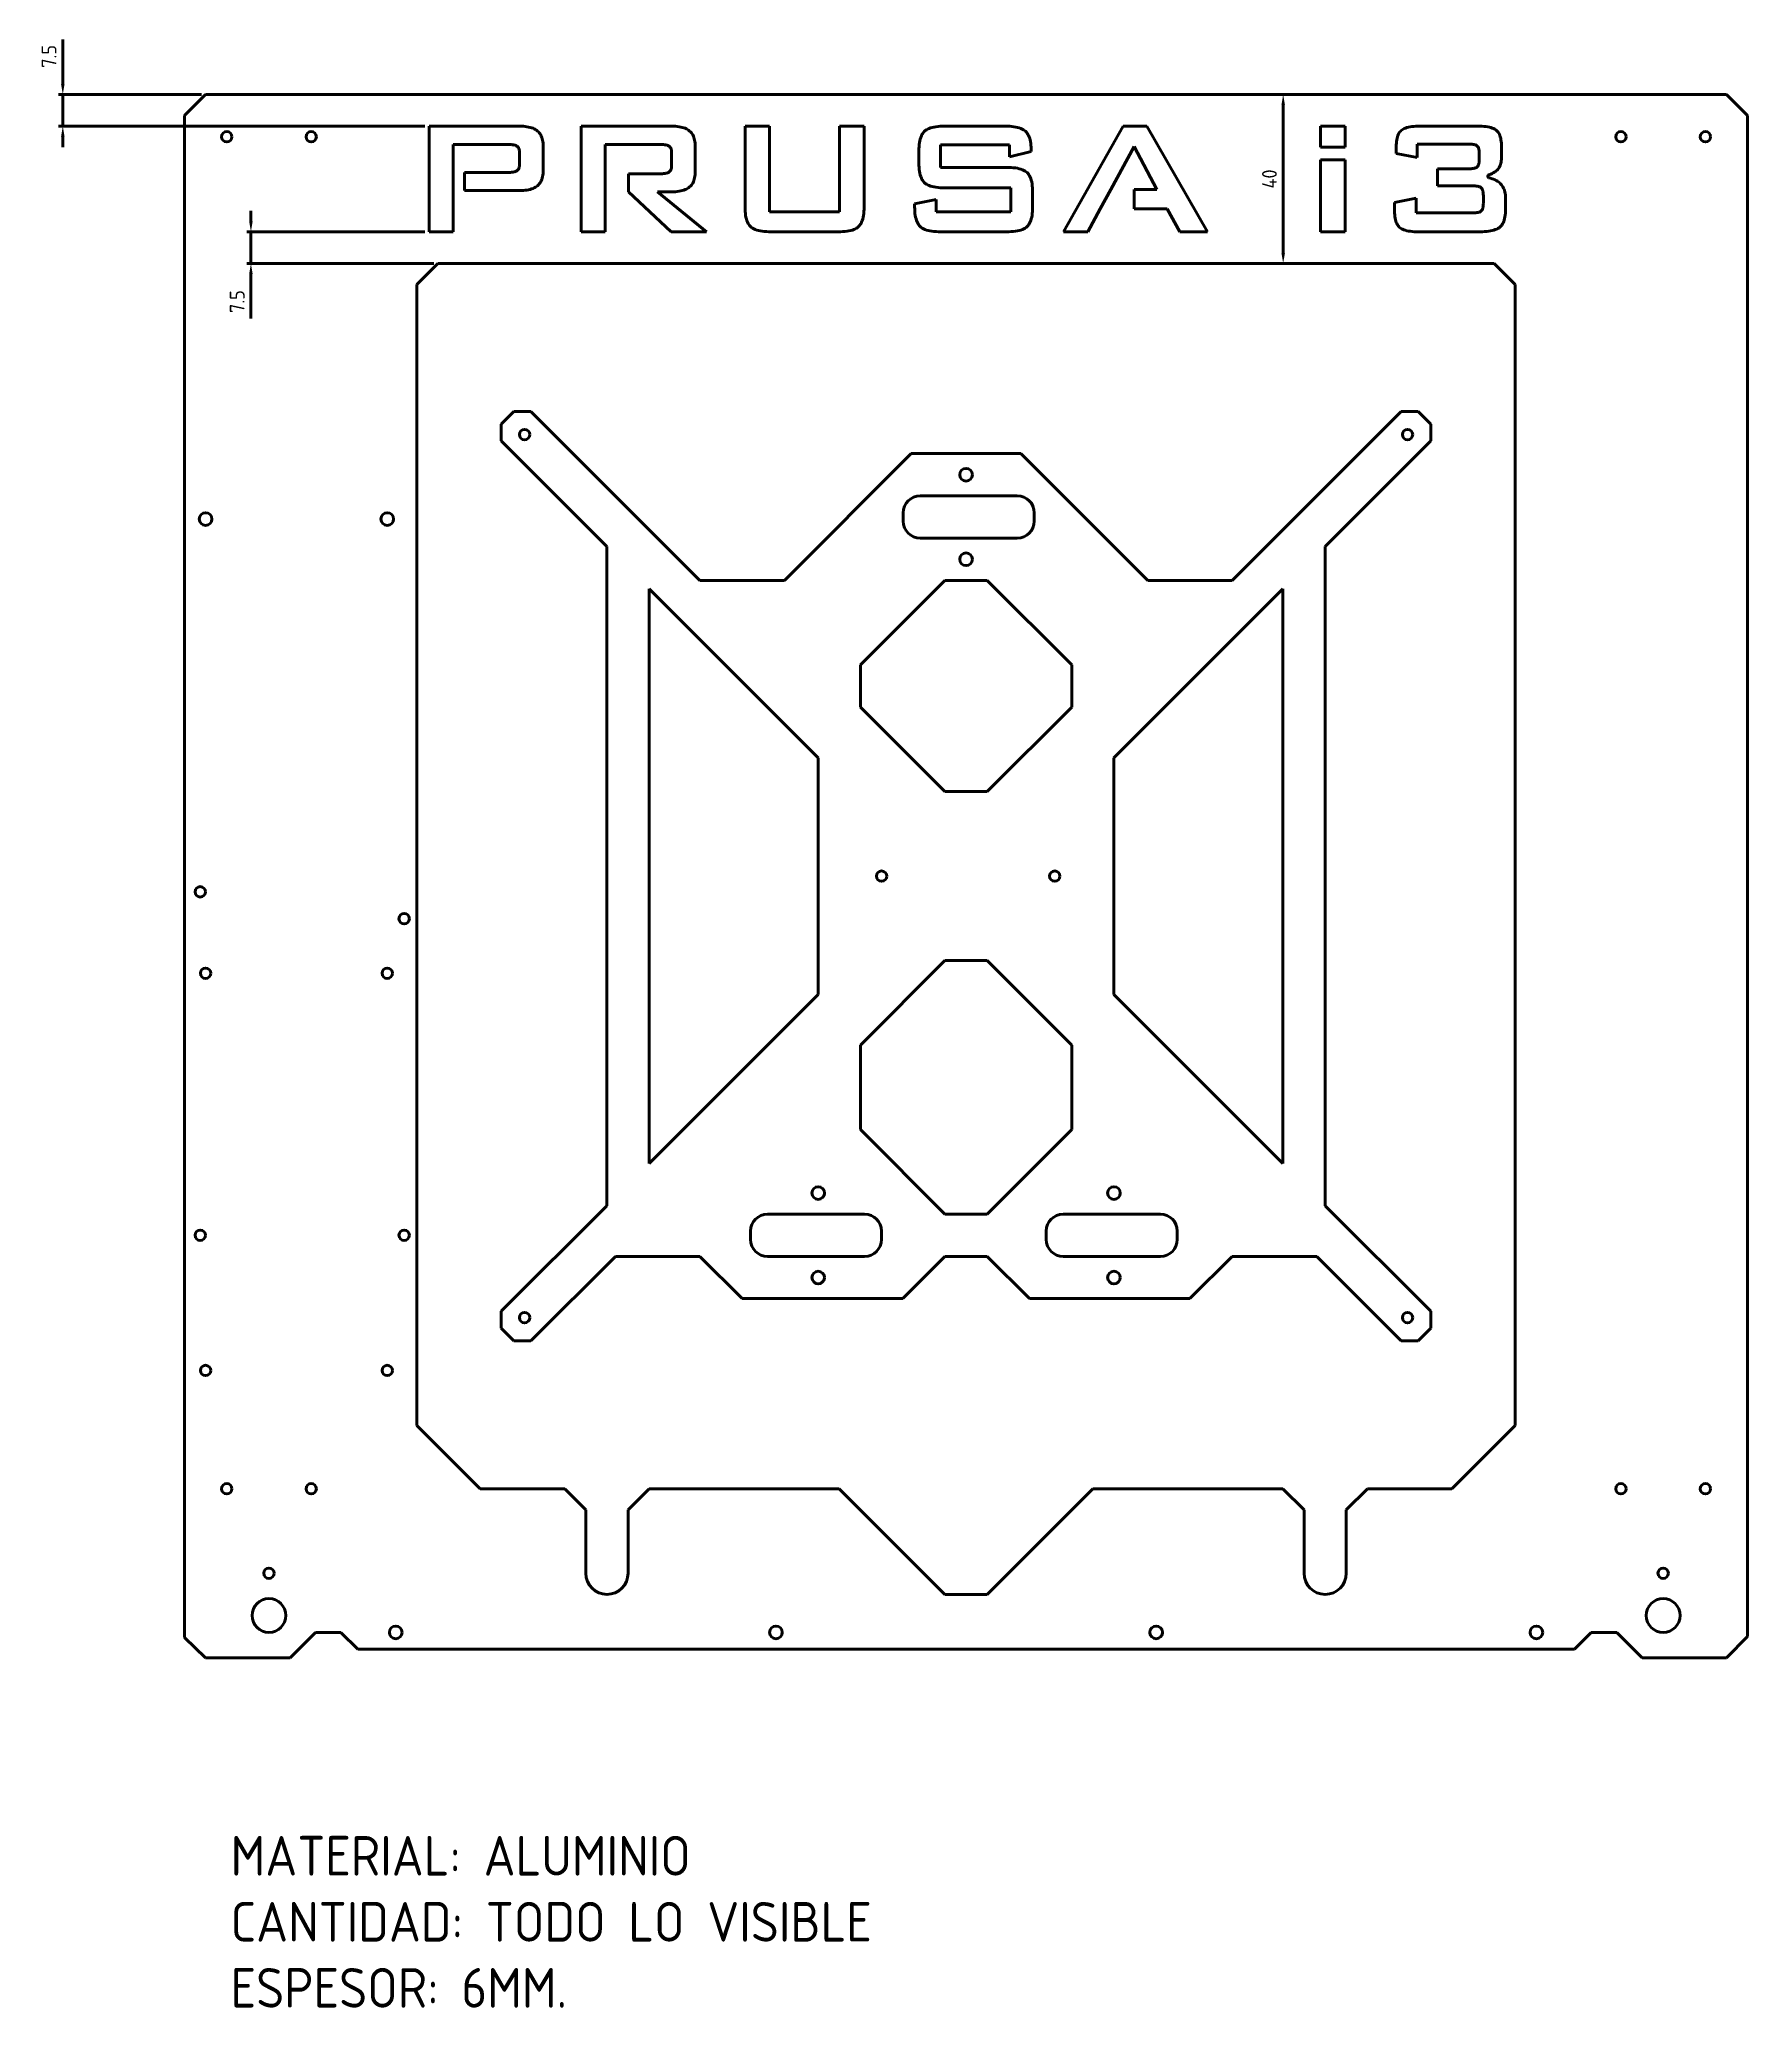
# Model space of a CAD drawing. Header units: millimetres. Extents: x -39 to 365, y -83 to 383.
import ezdxf

# ---------------------------------------------------------------- set-up
doc = ezdxf.new("R2010")
doc.units = ezdxf.units.MM
doc.layers.add('AM_0', color=4, linetype='Continuous', lineweight=50)
doc.styles.get("Standard").update_dxf_attribs({"font": 'ISOCP.SHX'})
doc.dimstyles.new('HUTIPRE', dxfattribs={"dimtxt": 3.5, "dimasz": 2.5, "dimexe": 1, "dimexo": 1, "dimgap": 1.5, "dimtad": 1, "dimdsep": 46, "dimtxsty": 'STANDARD', "dimcen": 0, "dimclrd": 7, "dimclre": 7, "dimclrt": 4, "dimadec": 0, "dimazin": 2, "dimtp": 0.1, "dimtm": 0.1, "dimtfac": 0.71, "dimtmove": 0, "dimatfit": 3, "dimfxl": 1, "dimlwd": -1, "dimlwe": -1, "dimarcsym": 0})

# ---------------------------------------------------------------- blocks, each defined once
blk = doc.blocks.new('*D38')
at = {"layer": 'AM_0', "color": 7}
for p, q in [((-33.8, 372.5), (-33.8, 383.04)), ((-1, 370), (-34.8, 370)), ((-33.8, 362.5), (-33.8, 370)), ((51.89, 362.5), (-34.8, 362.5)), ((-33.8, 360), (-33.8, 357.5))]:
    blk.add_line(p, q, dxfattribs=at)
for points in [[(-34.21, 372.5), (-33.38, 372.5), (-33.8, 370)], [(-34.21, 360), (-33.38, 360), (-33.8, 362.5)]]:
    blk.add_solid(points, dxfattribs=at)
at = {"layer": 'Defpoints', "color": 0}
for p in [(-33.8, 370), (0, 370), (52.89, 362.5)]:
    blk.add_point(p, dxfattribs=at)
at = {"layer": 'AM_0', "color": 4, "insert": (-37.05, 379.02), "char_height": 3.5, "attachment_point": 5, "rotation": 90}
blk.add_mtext('7.5', dxfattribs=at)
blk = doc.blocks.new('*D39')
at = {"layer": 'AM_0', "color": 7}
for p, q in [((10.73, 340), (10.73, 342.5)), ((51.89, 337.5), (9.73, 337.5)), ((10.73, 337.5), (10.73, 330)), ((54, 330), (9.73, 330)), ((10.73, 327.5), (10.73, 316.96))]:
    blk.add_line(p, q, dxfattribs=at)
for points in [[(10.31, 340), (11.15, 340), (10.73, 337.5)], [(10.31, 327.5), (11.15, 327.5), (10.73, 330)]]:
    blk.add_solid(points, dxfattribs=at)
at = {"layer": 'Defpoints', "color": 0}
for p in [(52.89, 337.5), (10.73, 330), (55, 330)]:
    blk.add_point(p, dxfattribs=at)
at = {"layer": 'AM_0', "color": 4, "insert": (7.48, 320.98), "char_height": 3.5, "attachment_point": 5, "rotation": 90}
blk.add_mtext('7.5', dxfattribs=at)
blk = doc.blocks.new('*D40')
at = {"layer": 'AM_0', "color": 7}
for p, q in [((1, 370), (256.06, 370)), ((255.06, 367.5), (255.06, 332.5)), ((56, 330), (256.06, 330))]:
    blk.add_line(p, q, dxfattribs=at)
for points in [[(254.65, 367.5), (255.48, 367.5), (255.06, 370)], [(254.65, 332.5), (255.48, 332.5), (255.06, 330)]]:
    blk.add_solid(points, dxfattribs=at)
at = {"layer": 'Defpoints', "color": 0}
for p in [(0, 370), (55, 330), (255.06, 330)]:
    blk.add_point(p, dxfattribs=at)
at = {"layer": 'AM_0', "color": 4, "insert": (251.81, 350), "char_height": 3.5, "attachment_point": 5, "rotation": 90}
blk.add_mtext('40', dxfattribs=at)

msp = doc.modelspace()

# ---------------------------------------------------------------- linework, layer by layer
at = {"layer": 'AM_0'}
for p, q in [((-5, 365), (0, 370)), ((0, 370), (360, 370)), ((360, 370), (365, 365)), ((-5, 4.808), (-5, 365)), ((365, 365), (365, 5)), ((52.886, 337.5), (52.886, 362.5)), ((52.886, 362.5), (74.272, 362.5)), ((88.876, 337.5), (88.876, 362.5)), ((88.876, 362.5), (110.262, 362.5)), ((127.688, 362.5), (133.505, 362.5)), ((127.688, 343.416), (127.688, 362.5)), ((133.505, 362.5), (133.505, 342.203)), ((150.064, 342.203), (150.064, 362.5)), ((150.064, 362.5), (155.856, 362.5)), ((155.856, 362.5), (155.856, 343.416)), ((175.04, 362.5), (189.223, 362.5)), ((203.059, 337.5), (217.193, 362.5)), ((217.193, 362.5), (222.787, 362.5)), ((222.787, 362.5), (237.119, 337.5)), ((263.901, 357.5), (263.901, 362.5)), ((263.901, 362.5), (269.718, 362.5)), ((269.718, 362.5), (269.718, 357.5)), ((287.54, 362.5), (301.054, 362.5)), ((58.604, 358.168), (58.604, 337.5)), ((71.698, 358.168), (58.604, 358.168)), ((74.322, 353.54), (74.322, 356.213)), ((79.916, 357.649), (79.916, 352.079)), ((94.594, 358.168), (94.594, 337.5)), ((107.688, 358.168), (94.594, 358.168)), ((110.312, 353.218), (110.312, 356.213)), ((115.906, 357.649), (115.906, 351.807)), ((168.851, 353.812), (168.851, 356.584)), ((190.287, 358.119), (173.926, 358.119)), ((173.926, 358.119), (173.926, 352.748)), ((190.287, 355.272), (190.287, 358.119)), ((195.411, 356.485), (190.287, 355.272)), ((195.411, 357.005), (195.411, 356.485)), ((219.792, 357.649), (214.248, 347.475)), ((225.188, 347.475), (219.792, 357.649)), ((269.718, 357.5), (263.901, 357.5)), ((263.901, 337.5), (263.901, 354.5)), ((263.901, 354.5), (269.718, 354.5)), ((269.718, 354.5), (269.718, 337.5)), ((281.822, 356.04), (281.822, 357.599)), ((286.772, 355.124), (281.822, 356.04)), ((299.124, 358.243), (286.772, 358.243)), ((286.772, 358.243), (286.772, 355.124)), ((301.475, 354.703), (301.475, 355.941)), ((306.681, 354.316), (306.629, 354.004)), ((306.718, 354.644), (306.681, 354.316)), ((306.74, 354.987), (306.718, 354.644)), ((306.748, 355.347), (306.74, 354.987)), ((306.748, 357.599), (306.748, 355.347)), ((61.254, 351.559), (71.698, 351.559)), ((61.254, 347.252), (61.254, 351.559)), ((100.114, 351.238), (107.688, 351.238)), ((100.114, 346.955), (100.114, 351.238)), ((173.926, 352.748), (189.495, 352.748)), ((291.599, 348.366), (291.599, 352.426)), ((291.599, 352.426), (299.124, 352.426)), ((304.21, 351.176), (303.74, 351.003)), ((303.74, 350.293), (304.139, 350.185)), ((304.139, 350.185), (304.517, 350.065)), ((304.513, 351.304), (304.21, 351.176)), ((304.792, 351.441), (304.513, 351.304)), ((304.517, 350.065), (304.872, 349.932)), ((305.049, 351.587), (304.792, 351.441)), ((304.872, 349.932), (305.205, 349.785)), ((305.283, 351.742), (305.049, 351.587)), ((305.205, 349.785), (305.515, 349.626)), ((305.494, 351.906), (305.283, 351.742)), ((305.683, 352.079), (305.494, 351.906)), ((305.515, 349.626), (305.804, 349.454)), ((305.853, 352.265), (305.683, 352.079)), ((305.804, 349.454), (306.07, 349.27)), ((306.008, 352.466), (305.853, 352.265)), ((306.149, 352.683), (306.008, 352.466)), ((306.274, 352.915), (306.149, 352.683)), ((306.385, 353.164), (306.274, 352.915)), ((306.481, 353.428), (306.385, 353.164)), ((306.563, 353.708), (306.481, 353.428)), ((306.629, 354.004), (306.563, 353.708)), ((74.272, 347.252), (61.254, 347.252)), ((110.188, 337.5), (100.114, 346.955)), ((110.262, 346.955), (106.995, 346.955)), ((106.995, 346.955), (118.53, 337.5)), ((167.837, 344.084), (172.96, 345.149)), ((172.96, 345.149), (172.96, 342.203)), ((190.634, 347.896), (175.04, 347.896)), ((190.634, 342.203), (190.634, 347.896)), ((195.757, 346.832), (195.757, 343.416)), ((214.248, 347.475), (211.748, 342.97)), ((219.792, 347.475), (225.188, 347.475)), ((219.792, 342.97), (219.792, 347.475)), ((281.426, 344.431), (286.55, 345.495)), ((286.55, 345.495), (286.55, 341.98)), ((300.04, 348.366), (291.599, 348.366)), ((302.441, 344.233), (302.441, 346.064)), ((306.07, 349.27), (306.314, 349.072)), ((306.314, 349.072), (306.538, 348.86)), ((306.538, 348.86), (306.742, 348.632)), ((306.742, 348.632), (306.926, 348.389)), ((306.926, 348.389), (307.091, 348.13)), ((307.091, 348.13), (307.237, 347.855)), ((307.237, 347.855), (307.363, 347.565)), ((307.363, 347.565), (307.47, 347.259)), ((307.47, 347.259), (307.557, 346.938)), ((307.557, 346.938), (307.625, 346.6)), ((307.625, 346.6), (307.674, 346.248)), ((307.674, 346.248), (307.703, 345.879)), ((307.703, 345.879), (307.713, 345.495)), ((307.713, 345.495), (307.713, 342.871)), ((133.505, 342.203), (150.064, 342.203)), ((167.837, 343.416), (167.837, 344.084)), ((172.96, 342.203), (190.634, 342.203)), ((211.748, 342.97), (208.851, 337.5)), ((227.589, 342.97), (219.792, 342.97)), ((230.584, 337.5), (227.589, 342.97)), ((281.426, 342.376), (281.426, 344.431)), ((286.55, 341.98), (300.04, 341.98)), ((58.604, 337.5), (52.886, 337.5)), ((94.594, 337.5), (88.876, 337.5)), ((118.53, 337.5), (110.188, 337.5)), ((149.668, 337.5), (133.876, 337.5)), ((189.495, 337.5), (174.074, 337.5)), ((208.851, 337.5), (203.059, 337.5)), ((237.119, 337.5), (230.584, 337.5)), ((269.718, 337.5), (263.901, 337.5)), ((301.673, 337.5), (287.144, 337.5)), ((50, 325), (55, 330)), ((55, 330), (305, 330)), ((305, 330), (310, 325)), ((50, 55), (50, 325)), ((310, 325), (310, 55)), ((73, 295), (70, 292)), ((77, 295), (73, 295)), ((117, 255), (77, 295)), ((283, 295), (243, 255)), ((287, 295), (283, 295)), ((290, 292), (287, 295)), ((70, 292), (70, 288)), ((290, 288), (290, 292)), ((70, 288), (95, 263)), ((167, 285), (137, 255)), ((193, 285), (167, 285)), ((223, 255), (193, 285)), ((265, 263), (290, 288)), ((169.137, 275), (192.137, 275)), ((165.137, 269), (165.137, 271)), ((196.137, 271), (196.137, 269)), ((95, 263), (95, 107)), ((192.137, 265), (169.137, 265)), ((265, 107), (265, 263)), ((105, 253), (145, 213)), ((105, 117), (105, 253)), ((137, 255), (117, 255)), ((155, 235), (175, 255)), ((175, 255), (185, 255)), ((185, 255), (205, 235)), ((215, 213), (255, 253)), ((243, 255), (223, 255)), ((255, 253), (255, 117)), ((155, 225), (155, 235)), ((205, 235), (205, 225)), ((175, 205), (155, 225)), ((205, 225), (185, 205)), ((145, 213), (145, 157)), ((215, 157), (215, 213)), ((185, 205), (175, 205)), ((155, 145), (175, 165)), ((175, 165), (185, 165)), ((185, 165), (205, 145)), ((145, 157), (105, 117)), ((255, 117), (215, 157)), ((155, 125), (155, 145)), ((205, 145), (205, 125)), ((175, 105), (155, 125)), ((205, 125), (185, 105)), ((95, 107), (70, 82)), ((132.993, 105), (155.993, 105)), ((185, 105), (175, 105)), ((203, 105), (226, 105)), ((290, 82), (265, 107)), ((128.993, 99), (128.993, 101)), ((159.993, 101), (159.993, 99)), ((199, 99), (199, 101)), ((230, 101), (230, 99)), ((77, 75), (97, 95)), ((97, 95), (117, 95)), ((117, 95), (127, 85)), ((155.993, 95), (132.993, 95)), ((165, 85), (175, 95)), ((175, 95), (185, 95)), ((185, 95), (195, 85)), ((226, 95), (203, 95)), ((233, 85), (243, 95)), ((243, 95), (263, 95)), ((263, 95), (283, 75)), ((127, 85), (165, 85)), ((195, 85), (233, 85)), ((70, 82), (70, 78)), ((290, 78), (290, 82)), ((70, 78), (73, 75)), ((73, 75), (77, 75)), ((283, 75), (287, 75)), ((287, 75), (290, 78)), ((55, 50), (50, 55)), ((90, 35), (85, 40)), ((105, 40), (100, 35)), ((150, 40), (105, 40)), ((175, 15), (150, 40)), ((210, 40), (185, 15)), ((255, 40), (210, 40)), ((260, 35), (255, 40)), ((275, 40), (270, 35)), ((90, 20), (90, 35)), ((100, 35), (100, 20)), ((260, 20), (260, 35)), ((270, 35), (270, 20)), ((185, 15), (175, 15)), ((0, 0), (-5, 4.808)), ((26, 6), (20, 0)), ((32, 6), (26, 6)), ((36, 2), (32, 6)), ((328, 6), (324, 2)), ((334, 6), (328, 6)), ((340, 0), (334, 6)), ((365, 5), (360, 0)), ((20, 0), (0, 0)), ((324, 2), (36, 2)), ((360, 0), (340, 0))]:
    msp.add_line(p, q, dxfattribs=at)
at = {"layer": 'AM_0', "color": 2}
for p, q in [((50, 55), (65, 40)), ((310, 55), (295, 40)), ((65, 40), (85, 40)), ((295, 40), (275, 40))]:
    msp.add_line(p, q, dxfattribs=at)
at = {"layer": 'AM_0', "flags": 128}
for points in [[(74.272, 362.5), (74.756, 362.492), (75.217, 362.468), (75.655, 362.428), (76.071, 362.372), (76.464, 362.3), (76.834, 362.212), (77.182, 362.108), (77.507, 361.988), (77.809, 361.853), (78.088, 361.701), (78.345, 361.533), (78.579, 361.349), (78.793, 361.147), (78.988, 360.927), (79.164, 360.686), (79.322, 360.426), (79.461, 360.147), (79.582, 359.848), (79.684, 359.53), (79.767, 359.193), (79.832, 358.836), (79.879, 358.46), (79.907, 358.064), (79.916, 357.649)], [(110.262, 362.5), (110.746, 362.492), (111.207, 362.468), (111.645, 362.428), (112.061, 362.372), (112.454, 362.3), (112.824, 362.212), (113.172, 362.108), (113.497, 361.988), (113.799, 361.853), (114.078, 361.701), (114.335, 361.533), (114.569, 361.349), (114.783, 361.147), (114.978, 360.927), (115.154, 360.686), (115.312, 360.426), (115.451, 360.147), (115.572, 359.848), (115.674, 359.53), (115.757, 359.193), (115.822, 358.836), (115.869, 358.46), (115.897, 358.064), (115.906, 357.649)], [(168.851, 356.584), (168.86, 357.138), (168.887, 357.663), (168.931, 358.157), (168.993, 358.621), (169.073, 359.055), (169.17, 359.459), (169.285, 359.832), (169.418, 360.176), (169.569, 360.49), (169.737, 360.773), (169.923, 361.027), (170.126, 361.25), (170.355, 361.45), (170.617, 361.632), (170.911, 361.797), (171.239, 361.944), (171.599, 362.075), (171.992, 362.188), (172.418, 362.283), (172.877, 362.361), (173.368, 362.422), (173.892, 362.465), (174.45, 362.491), (175.04, 362.5)], [(189.223, 362.5), (189.793, 362.492), (190.334, 362.466), (190.844, 362.424), (191.324, 362.365), (191.774, 362.289), (192.193, 362.197), (192.582, 362.087), (192.941, 361.961), (193.27, 361.818), (193.568, 361.658), (193.836, 361.481), (194.074, 361.287), (194.288, 361.072), (194.483, 360.831), (194.659, 360.565), (194.817, 360.272), (194.956, 359.954), (195.077, 359.61), (195.179, 359.24), (195.262, 358.845), (195.327, 358.424), (195.374, 357.976), (195.402, 357.504), (195.411, 357.005)], [(281.822, 357.599), (281.83, 358.057), (281.854, 358.49), (281.894, 358.899), (281.951, 359.282), (282.024, 359.641), (282.113, 359.975), (282.218, 360.285), (282.339, 360.569), (282.476, 360.829), (282.63, 361.064), (282.799, 361.275), (282.985, 361.46), (283.195, 361.626), (283.435, 361.778), (283.706, 361.915), (284.008, 362.038), (284.341, 362.146), (284.705, 362.24), (285.1, 362.32), (285.526, 362.384), (285.983, 362.435), (286.471, 362.471), (286.99, 362.493), (287.54, 362.5)], [(301.054, 362.5), (301.6, 362.493), (302.115, 362.471), (302.6, 362.435), (303.054, 362.384), (303.477, 362.32), (303.87, 362.24), (304.232, 362.146), (304.564, 362.038), (304.865, 361.915), (305.135, 361.778), (305.375, 361.626), (305.584, 361.46), (305.77, 361.275), (305.94, 361.064), (306.093, 360.829), (306.23, 360.569), (306.352, 360.285), (306.457, 359.975), (306.546, 359.641), (306.618, 359.282), (306.675, 358.899), (306.715, 358.49), (306.739, 358.057), (306.748, 357.599)], [(74.322, 356.213), (74.318, 356.39), (74.306, 356.558), (74.287, 356.716), (74.26, 356.866), (74.225, 357.007), (74.183, 357.138), (74.132, 357.26), (74.074, 357.374), (74.009, 357.478), (73.935, 357.573), (73.854, 357.658), (73.765, 357.735), (73.665, 357.804), (73.553, 357.868), (73.427, 357.925), (73.288, 357.976), (73.135, 358.021), (72.97, 358.06), (72.791, 358.093), (72.599, 358.12), (72.393, 358.141), (72.175, 358.156), (71.943, 358.165), (71.698, 358.168)], [(110.312, 356.213), (110.308, 356.39), (110.296, 356.558), (110.277, 356.716), (110.25, 356.866), (110.215, 357.007), (110.173, 357.138), (110.122, 357.26), (110.064, 357.374), (109.999, 357.478), (109.925, 357.573), (109.844, 357.658), (109.755, 357.735), (109.656, 357.804), (109.543, 357.868), (109.417, 357.925), (109.278, 357.976), (109.125, 358.021), (108.96, 358.06), (108.781, 358.093), (108.589, 358.12), (108.384, 358.141), (108.165, 358.156), (107.933, 358.165), (107.688, 358.168)], [(301.475, 355.941), (301.472, 356.169), (301.462, 356.384), (301.446, 356.586), (301.423, 356.774), (301.394, 356.949), (301.358, 357.11), (301.315, 357.258), (301.266, 357.393), (301.211, 357.514), (301.149, 357.622), (301.08, 357.716), (301.005, 357.797), (300.92, 357.868), (300.822, 357.933), (300.711, 357.992), (300.587, 358.045), (300.45, 358.091), (300.3, 358.131), (300.136, 358.165), (299.96, 358.193), (299.77, 358.215), (299.568, 358.23), (299.352, 358.239), (299.124, 358.243)], [(299.124, 352.426), (299.352, 352.429), (299.568, 352.438), (299.77, 352.454), (299.96, 352.475), (300.136, 352.503), (300.3, 352.537), (300.45, 352.577), (300.587, 352.624), (300.711, 352.676), (300.822, 352.735), (300.92, 352.8), (301.005, 352.871), (301.08, 352.952), (301.149, 353.046), (301.211, 353.153), (301.266, 353.273), (301.315, 353.406), (301.358, 353.552), (301.394, 353.711), (301.423, 353.883), (301.446, 354.069), (301.462, 354.267), (301.472, 354.478), (301.475, 354.703)], [(71.698, 351.559), (71.943, 351.562), (72.175, 351.571), (72.393, 351.586), (72.599, 351.608), (72.791, 351.635), (72.97, 351.668), (73.135, 351.707), (73.288, 351.752), (73.427, 351.803), (73.553, 351.86), (73.665, 351.923), (73.765, 351.993), (73.854, 352.07), (73.935, 352.156), (74.009, 352.252), (74.074, 352.357), (74.132, 352.472), (74.183, 352.596), (74.225, 352.73), (74.26, 352.873), (74.287, 353.025), (74.306, 353.187), (74.318, 353.359), (74.322, 353.54)], [(79.916, 352.079), (79.907, 351.668), (79.879, 351.276), (79.832, 350.903), (79.767, 350.549), (79.684, 350.214), (79.582, 349.898), (79.461, 349.601), (79.322, 349.323), (79.164, 349.065), (78.988, 348.825), (78.793, 348.605), (78.579, 348.403), (78.345, 348.22), (78.088, 348.052), (77.809, 347.9), (77.507, 347.764), (77.182, 347.644), (76.834, 347.54), (76.464, 347.452), (76.071, 347.38), (75.655, 347.324), (75.217, 347.284), (74.756, 347.26), (74.272, 347.252)], [(107.688, 351.238), (107.933, 351.241), (108.165, 351.25), (108.384, 351.265), (108.589, 351.286), (108.781, 351.313), (108.96, 351.346), (109.125, 351.385), (109.278, 351.43), (109.417, 351.481), (109.543, 351.538), (109.656, 351.602), (109.755, 351.671), (109.844, 351.748), (109.925, 351.834), (109.999, 351.93), (110.064, 352.035), (110.122, 352.15), (110.173, 352.274), (110.215, 352.408), (110.25, 352.551), (110.277, 352.703), (110.296, 352.865), (110.308, 353.037), (110.312, 353.218)], [(115.906, 351.807), (115.897, 351.396), (115.869, 351.003), (115.822, 350.63), (115.757, 350.275), (115.674, 349.939), (115.572, 349.623), (115.451, 349.325), (115.312, 349.046), (115.154, 348.786), (114.978, 348.544), (114.783, 348.322), (114.569, 348.119), (114.335, 347.933), (114.078, 347.763), (113.799, 347.61), (113.497, 347.472), (113.172, 347.351), (112.824, 347.246), (112.454, 347.157), (112.061, 347.085), (111.645, 347.028), (111.207, 346.988), (110.746, 346.964), (110.262, 346.955)], [(175.04, 347.896), (174.45, 347.905), (173.892, 347.931), (173.368, 347.974), (172.877, 348.035), (172.418, 348.113), (171.992, 348.209), (171.599, 348.321), (171.239, 348.452), (170.911, 348.599), (170.617, 348.764), (170.355, 348.946), (170.126, 349.146), (169.923, 349.369), (169.737, 349.623), (169.569, 349.906), (169.418, 350.22), (169.285, 350.564), (169.17, 350.938), (169.073, 351.341), (168.993, 351.775), (168.931, 352.239), (168.887, 352.733), (168.86, 353.258), (168.851, 353.812)], [(189.495, 352.748), (190.093, 352.739), (190.658, 352.713), (191.189, 352.669), (191.687, 352.609), (192.152, 352.531), (192.583, 352.435), (192.981, 352.322), (193.345, 352.192), (193.677, 352.044), (193.975, 351.879), (194.239, 351.697), (194.47, 351.498), (194.676, 351.274), (194.864, 351.021), (195.033, 350.737), (195.185, 350.424), (195.319, 350.08), (195.436, 349.706), (195.534, 349.302), (195.614, 348.868), (195.677, 348.404), (195.722, 347.91), (195.748, 347.386), (195.757, 346.832)], [(302.441, 346.064), (302.437, 346.289), (302.427, 346.501), (302.41, 346.699), (302.386, 346.885), (302.355, 347.058), (302.317, 347.218), (302.272, 347.366), (302.221, 347.5), (302.162, 347.621), (302.097, 347.73), (302.025, 347.826), (301.946, 347.908), (301.857, 347.982), (301.755, 348.048), (301.641, 348.109), (301.514, 348.163), (301.374, 348.211), (301.222, 348.252), (301.056, 348.287), (300.878, 348.315), (300.688, 348.338), (300.484, 348.354), (300.268, 348.363), (300.04, 348.366)], [(133.876, 337.5), (133.29, 337.509), (132.736, 337.534), (132.215, 337.577), (131.726, 337.638), (131.269, 337.715), (130.844, 337.809), (130.452, 337.921), (130.092, 338.05), (129.764, 338.196), (129.469, 338.359), (129.206, 338.54), (128.975, 338.738), (128.77, 338.959), (128.582, 339.211), (128.412, 339.494), (128.26, 339.807), (128.126, 340.151), (128.01, 340.526), (127.912, 340.931), (127.831, 341.367), (127.769, 341.833), (127.724, 342.33), (127.697, 342.858), (127.688, 343.416)], [(155.856, 343.416), (155.848, 342.858), (155.821, 342.33), (155.777, 341.833), (155.715, 341.367), (155.635, 340.931), (155.538, 340.526), (155.423, 340.151), (155.29, 339.807), (155.139, 339.494), (154.971, 339.211), (154.785, 338.959), (154.582, 338.738), (154.353, 338.54), (154.091, 338.359), (153.797, 338.196), (153.469, 338.05), (153.109, 337.921), (152.716, 337.809), (152.29, 337.715), (151.831, 337.638), (151.34, 337.577), (150.816, 337.534), (150.258, 337.509), (149.668, 337.5)], [(174.074, 337.5), (173.48, 337.509), (172.919, 337.535), (172.391, 337.578), (171.896, 337.639), (171.434, 337.717), (171.005, 337.812), (170.609, 337.925), (170.246, 338.056), (169.916, 338.203), (169.619, 338.368), (169.355, 338.55), (169.124, 338.75), (168.918, 338.973), (168.73, 339.227), (168.561, 339.51), (168.409, 339.824), (168.275, 340.168), (168.158, 340.541), (168.06, 340.945), (167.98, 341.379), (167.917, 341.843), (167.872, 342.337), (167.846, 342.862), (167.837, 343.416)], [(195.757, 343.416), (195.748, 342.862), (195.722, 342.337), (195.677, 341.843), (195.614, 341.379), (195.534, 340.945), (195.436, 340.541), (195.319, 340.168), (195.185, 339.824), (195.033, 339.51), (194.864, 339.227), (194.676, 338.973), (194.47, 338.75), (194.239, 338.55), (193.975, 338.368), (193.677, 338.203), (193.345, 338.056), (192.981, 337.925), (192.583, 337.812), (192.152, 337.717), (191.687, 337.639), (191.189, 337.578), (190.658, 337.535), (190.093, 337.509), (189.495, 337.5)], [(287.144, 337.5), (286.598, 337.507), (286.082, 337.529), (285.597, 337.565), (285.143, 337.616), (284.719, 337.68), (284.325, 337.76), (283.962, 337.854), (283.629, 337.962), (283.326, 338.085), (283.054, 338.222), (282.813, 338.374), (282.601, 338.54), (282.414, 338.725), (282.242, 338.935), (282.087, 339.169), (281.948, 339.428), (281.826, 339.711), (281.72, 340.019), (281.63, 340.35), (281.556, 340.707), (281.499, 341.088), (281.458, 341.493), (281.434, 341.922), (281.426, 342.376)], [(300.04, 341.98), (300.272, 341.983), (300.492, 341.993), (300.698, 342.008), (300.891, 342.03), (301.071, 342.058), (301.237, 342.092), (301.39, 342.132), (301.53, 342.178), (301.657, 342.231), (301.771, 342.29), (301.871, 342.355), (301.958, 342.426), (302.035, 342.506), (302.105, 342.6), (302.169, 342.706), (302.226, 342.825), (302.276, 342.956), (302.32, 343.1), (302.357, 343.257), (302.387, 343.427), (302.41, 343.609), (302.427, 343.804), (302.437, 344.012), (302.441, 344.233)], [(307.713, 342.871), (307.704, 342.373), (307.676, 341.901), (307.63, 341.457), (307.566, 341.038), (307.483, 340.647), (307.382, 340.282), (307.262, 339.943), (307.124, 339.631), (306.968, 339.346), (306.793, 339.088), (306.6, 338.856), (306.389, 338.651), (306.154, 338.467), (305.89, 338.299), (305.597, 338.147), (305.276, 338.012), (304.926, 337.892), (304.548, 337.788), (304.14, 337.7), (303.704, 337.628), (303.24, 337.572), (302.746, 337.532), (302.224, 337.508), (301.673, 337.5)]]:
    msp.add_lwpolyline(points, dxfattribs=at)
at = {"layer": 'AM_0'}
for centre, radius in [((5, 360), 1.23), ((25, 360), 1.23), ((335, 360), 1.23), ((355, 360), 1.23), ((75.5, 289.5), 1.23), ((284.5, 289.5), 1.23), ((180, 280), 1.5), ((0, 269.5), 1.5), ((43, 269.5), 1.5), ((180, 260), 1.5), ((-1.26, 181.28), 1.23), ((160, 185), 1.23), ((201, 185), 1.23), ((47, 174.93), 1.23), ((0, 162), 1.23), ((43, 162), 1.23), ((145, 110), 1.5), ((215, 110), 1.5), ((-1.26, 100), 1.23), ((47, 100), 1.23), ((145, 90), 1.5), ((215, 90), 1.5), ((75.5, 80.5), 1.23), ((284.5, 80.5), 1.23), ((0, 68), 1.23), ((43, 68), 1.23), ((5, 40), 1.23), ((25, 40), 1.23), ((335, 40), 1.23), ((355, 40), 1.23), ((15, 20), 1.23), ((345, 20), 1.23), ((15, 10), 4), ((345, 10), 4), ((45, 6), 1.5), ((135, 6), 1.5), ((225, 6), 1.5), ((315, 6), 1.5)]:
    msp.add_circle(centre, radius, dxfattribs=at)
for centre, radius, start, end in [((303.861, 350.648), 0.375, 108.77307, 251.22693), ((169.137, 271), 4, 90, 180), ((192.137, 271), 4, 0, 90), ((169.137, 269), 4, 180, 270), ((192.137, 269), 4, 270, 0), ((132.993, 101), 4, 90, 180), ((155.993, 101), 4, 0, 90), ((203, 101), 4, 90, 180), ((226, 101), 4, 0, 90), ((132.993, 99), 4, 180, 270), ((155.993, 99), 4, 270, 0), ((203, 99), 4, 180, 270), ((226, 99), 4, 270, 0), ((95, 20), 5, 180, 0), ((265, 20), 5, 180, 0)]:
    msp.add_arc(centre, radius, start, end, dxfattribs=at)

# ---------------------------------------------------------------- texts
at = {"color": 4, "insert": (5.922, -42.176), "char_height": 9.375, "width": 160.3018, "attachment_point": 1}
msp.add_mtext('MATERIAL: ALUMINIO\\PCANTIDAD: TODO LO VISIBLE\\PESPESOR: 6MM.', dxfattribs=at)

# ---------------------------------------------------------------- dimensions: what is measured, and where the dimension line sits
at = {"layer": 'AM_0'}
for base, p1, p2, picture, middle in [((-33.797, 370), (52.886, 362.5), (0, 370), '*D38', (-37.047, 379.022)), ((255.063, 330), (0, 370), (55, 330), '*D40', (251.813, 350)), ((10.73, 330), (52.886, 337.5), (55, 330), '*D39', (7.48, 320.978))]:
    dim = msp.add_linear_dim(base=base, p1=p1, p2=p2, angle=90, dimstyle='HUTIPRE', override={"dimarcsym": 1}, dxfattribs=at)
    dim.commit()
    dim.dimension.update_dxf_attribs({"geometry": picture, "text_midpoint": middle})

doc.saveas('drawing.dxf')
